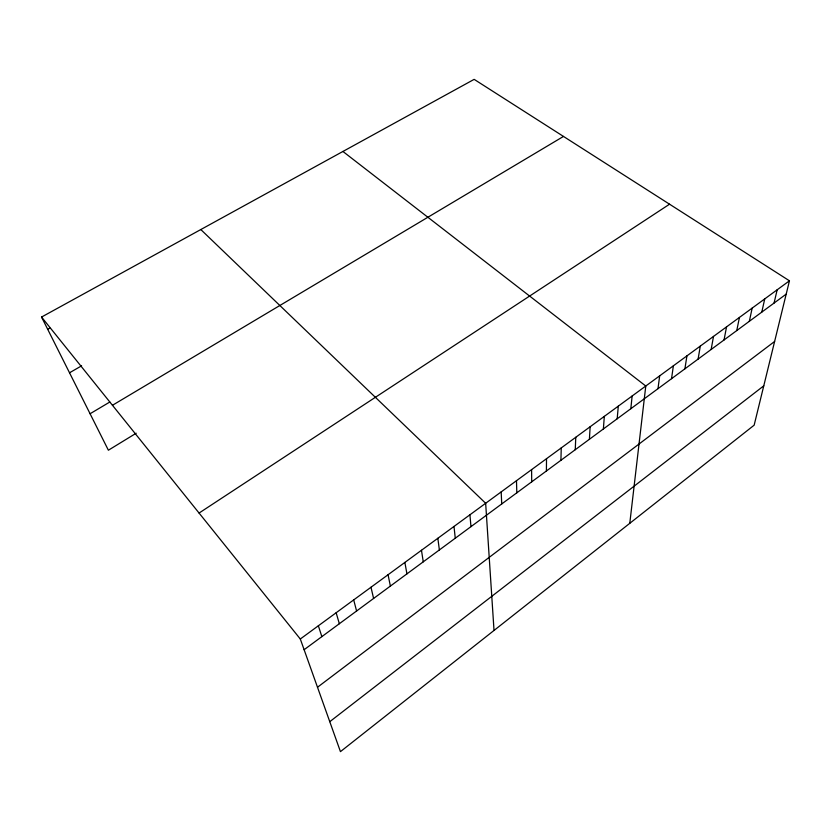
<?xml version="1.0" encoding="UTF-8"?>
<svg xmlns="http://www.w3.org/2000/svg" width="831" height="831" viewBox="0 0 831 831"><rect width="100%" height="100%" fill="white"/><g stroke="black" fill="none" stroke-linecap="round" stroke-linejoin="round"><path stroke-width="1.25" d="M546.403 470.99L546.518 458.702M560.915 460.291L561.247 447.919M575.249 449.716L575.779 437.272M589.408 439.277L590.135 426.76M603.379 428.962L604.314 416.383M617.184 418.782L618.306 406.13M630.822 408.727L632.131 396.013M629.784 523.312L645.78 386.02L342.923 151.46M657.996 388.679L659.669 375.841M671.531 378.697L673.38 365.806M684.9 368.829L686.925 355.886M698.102 359.096L700.294 346.091M711.149 349.467L713.507 336.42M724.04 339.962L726.554 326.863M736.765 330.572L739.434 317.432M749.344 321.296L752.169 308.104M761.778 312.124L764.749 298.9M774.056 303.066L777.172 289.801M789.45 280.805L754.153 425.171L340.45 751.64L300.303 639.008L41.55 317.047L474.158 79.361L789.45 280.805L300.303 639.008M329.782 721.682L763.772 385.833M317.504 687.247L774.617 341.468M304.125 649.707L786.199 294.112M199.076 513.049L669.547 204.197M136.191 433.211L108.383 450.215L41.55 317.047M90.08 413.745L109.817 402.017M112.465 405.279L563.48 136.429M69.524 372.776L81.594 365.837M47.668 329.253L49.818 328.058M200.811 229.543L485.657 503.274L494.019 630.459M318.356 625.785L321.857 636.629M336.15 612.759L339.339 623.728M353.694 599.909L356.592 611.003M370.99 587.247L373.597 598.455M388.056 574.751L390.383 586.084M404.874 562.431L406.93 573.868M421.473 550.278L423.259 561.829M437.844 538.28L439.37 549.945M453.996 526.459L455.274 538.218M469.93 514.784L470.959 526.646M501.176 491.91L501.727 503.95M516.487 480.692L516.809 492.825M531.601 469.629L531.705 481.835"/></g></svg>
